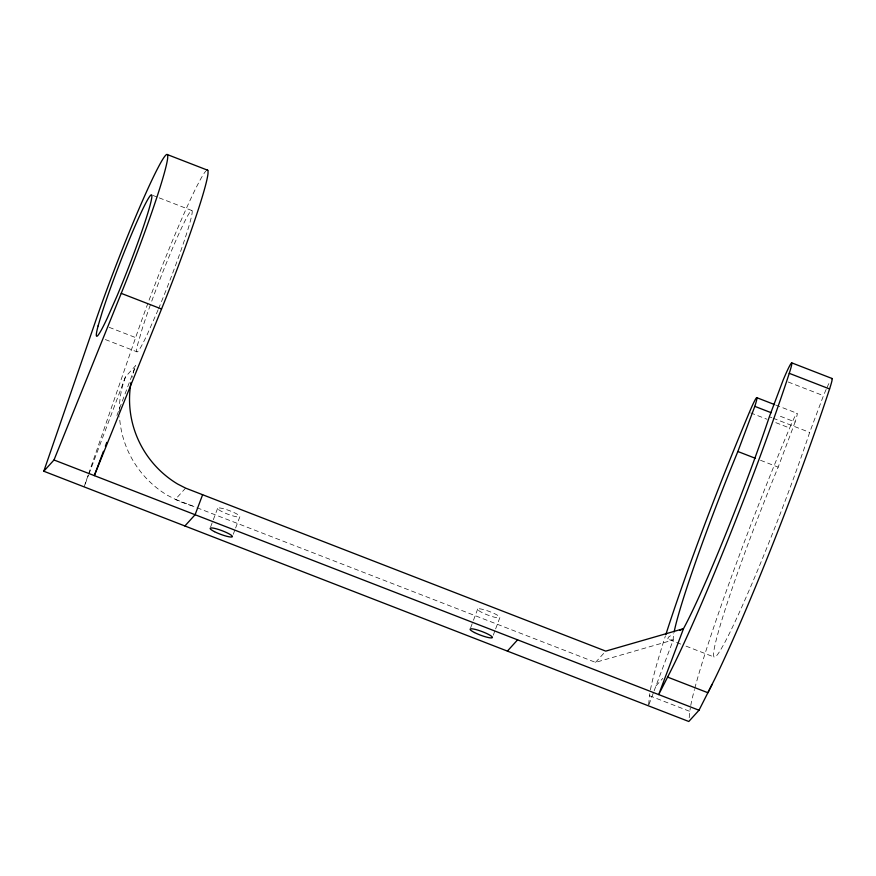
<?xml version="1.0" encoding="UTF-8"?>
<svg xmlns="http://www.w3.org/2000/svg" width="876" height="876" viewBox="0 0 876 876"><rect width="100%" height="100%" fill="white"/><g stroke="black" fill="none" stroke-linecap="round" stroke-linejoin="round"><path stroke-width="0.66" stroke-dasharray="4.38 3.29" d="M648.623 704.578L649.554 695.752A216.646 13.797 -68.8 0 1 649.817 693.617M689.204 717.696L689.861 711.389A216.646 13.797 -68.8 0 1 690.31 708.071M88.104 475.296L84.118 486.87L88.443 475.361M88.553 474.004L135.627 337.589A119.147 7.588 -68.8 0 1 197.253 185.449L199.925 180.379A119.147 7.588 -68.8 0 1 205.772 171.149M88.925 474.08L125.476 376.844L135.681 365.588A98.024 96.513 42.2 0 0 132.134 377.217M116.924 415.487L135.681 365.588M210.623 526.914L217.675 508.168M233.268 534.272L235.14 529.268M235.611 528.02L239.849 516.763A11.914 1.949 20.6 0 0 224.431 508.978A11.914 1.949 20.6 0 0 222 511.65A11.914 1.949 20.6 0 0 239.849 516.763M470.642 627.796L472.985 621.544M473.456 620.296L477.683 609.039M493.276 635.155L495.159 630.151M495.63 628.902L499.857 617.646A11.914 1.949 20.6 0 0 484.45 609.849A11.914 1.949 20.6 0 0 482.019 612.532A11.914 1.949 20.6 0 0 499.857 617.646M648.952 704.589L653.66 692.084M654.131 690.835L673.25 639.951A151.647 9.658 -68.8 0 1 673.743 634.093M826.145 389.437A30.222 1.927 -68.8 0 0 823.462 395.689L809.665 432.405A151.647 9.658 -68.8 0 1 723.915 644.09L720.959 649.302A151.647 9.658 -68.8 0 1 713.984 656.989L713.546 655.522A151.647 9.658 -68.8 0 1 778.162 467.138L795.134 422.002L777.494 415.158M185.602 488.118L175.397 499.364L595.538 662.376L673.25 639.951L669.483 639.721L667.808 638.79L668.41 637.191L673.37 633.775M595.538 662.376L604.046 652.992M656.004 685.831L662.814 678.331M192.413 505.967L179.525 501.477L167.36 495.258A98.024 96.513 42.2 0 1 119.519 416.735M788.192 382.002L823.462 395.689M775.698 405.019L797.105 413.319M769.347 416.768L771.865 417.743M773.136 418.224L809.665 432.405M750.612 412.881L766.993 419.232M775.808 422.648L789.67 428.025A27.901 1.774 -68.8 0 1 795.134 422.002M152.917 195.436L157.954 197.385M159.213 197.877L191.975 210.579M760.532 460.294L778.162 467.138M109.171 327.328L135.627 337.589M105.361 339.56L136.853 351.78M669.483 639.721L680.926 644.156M686.017 646.127L713.984 656.989M649.554 695.752L689.861 711.389M119.333 411.304A98.024 96.513 42.2 0 1 125.476 376.844M158.545 308.735A75.829 4.829 -68.8 0 0 190.421 220.807L191.264 217.489A75.829 4.829 -68.8 0 0 181.343 228.428L179.098 233.301A75.829 4.829 -68.8 0 0 150.913 303.403M158.096 309.797A75.829 4.829 -68.8 0 1 157.22 311.9L147.486 333.931A75.829 4.829 -68.8 0 1 137.565 344.87L142.372 328.27A75.829 4.829 -68.8 0 1 150.519 304.498M690.759 705.487A216.646 13.797 -68.8 0 1 694.449 689.565M694.788 688.284A216.646 13.797 -68.8 0 1 789.67 428.025M650.441 689.85A216.646 13.797 -68.8 0 1 665.366 636.031M826.977 387.586A30.222 1.927 -68.8 0 1 829.802 381.717"/><path stroke-width="1.31" d="M789.254 373.318L786.736 381.027A216.646 13.797 -68.8 0 1 669.078 674.213L658.686 694.591L683.598 628.442A151.647 9.658 -68.8 0 0 769.347 416.768L783.155 380.053A30.222 1.927 -68.8 0 1 789.254 373.318L829.572 388.955L827.043 396.664A216.646 13.797 -68.8 0 1 714.805 678.966L707.885 692.73L667.567 677.082M43.8 471.233L95.309 321.952A119.147 7.588 -68.8 0 1 156.946 169.802L159.607 164.732A119.147 7.588 -68.8 0 1 167.754 155.753L167.677 157.965A119.147 7.588 -68.8 0 1 121.238 293.361L54.005 459.977L43.8 471.233L688.799 721.485L699.004 710.228L712.1 684.419M103.456 451.315L94.312 475.624L161.545 308.998A119.147 7.588 -68.8 0 0 207.995 173.601L208.061 171.389A119.147 7.588 -68.8 0 0 206.955 170.163M105.383 446.191L106.817 442.358M202.619 494.721L195.096 514.727L184.891 525.972M674.137 631.957A151.647 9.658 -68.8 0 1 737.855 451.501L754.816 406.365L771.198 412.716M507.39 651.098L517.596 639.841M679.951 630.37L683.455 628.694L605.743 651.12L185.602 488.118L177.565 484.001A98.024 96.513 42.2 0 1 131.028 382.505M791.751 362.861L832.069 378.498M167.404 154.603L207.721 170.24M756.798 397.682L774.439 404.526M737.855 451.501L755.495 458.345M121.238 293.361L161.545 308.998M54.005 459.977L699.004 710.228M831.62 378.76A30.222 1.927 -68.8 0 1 829.572 388.955M665.804 634.695A216.646 13.797 -68.8 0 1 749.352 412.388A27.901 1.774 -68.8 0 1 754.816 406.365M98.09 325.916L97.258 329.234A75.829 4.829 -68.8 0 0 107.179 318.295L116.902 296.263A75.829 4.829 -68.8 0 0 150.114 205.17L150.946 201.852A75.829 4.829 -68.8 0 0 141.025 212.791L138.78 217.664A75.829 4.829 -68.8 0 0 102.054 312.633L98.09 325.916M214.478 531.655A11.914 1.949 20.6 0 0 232.326 536.769A11.914 1.949 20.6 0 0 216.909 528.984A11.914 1.949 20.6 0 0 214.478 531.655M474.496 632.538A11.914 1.949 20.6 0 0 492.334 637.651A11.914 1.949 20.6 0 0 476.927 629.855A11.914 1.949 20.6 0 0 474.496 632.538"/></g></svg>
